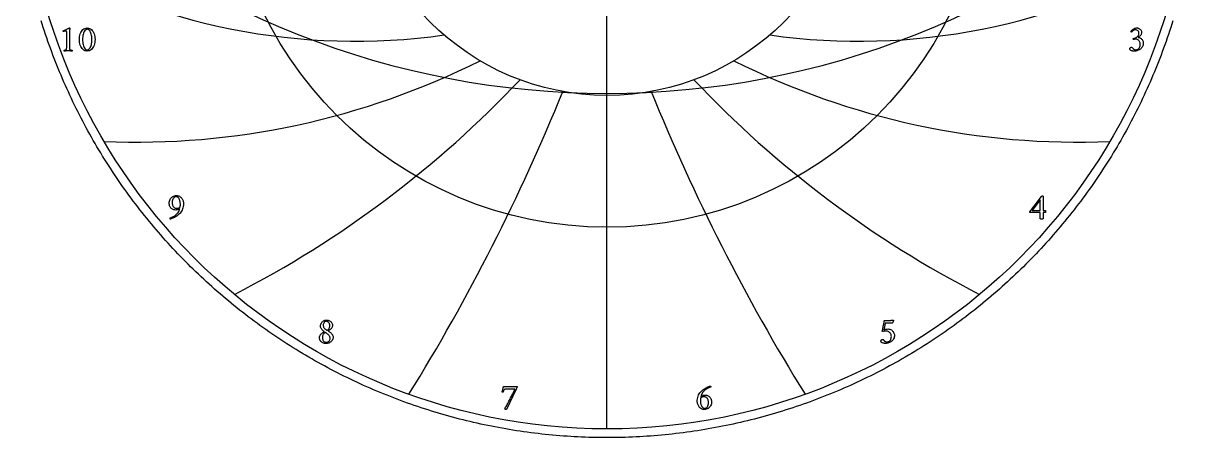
# Model space of a CAD drawing. Header units: millimetres. Extents: x -96 to 96, y -96 to 98.
# Drawn here: x -94.5 to 94.5, y -95.9 to -28.8 of the extents above; entities that cross this region are included whole.
import ezdxf

# ---------------------------------------------------------------- set-up
doc = ezdxf.new("R2010")
doc.units = ezdxf.units.MM
for name, color, linetype in [('CUT_OUTER', 1, 'Continuous'), ('ENGRAVE', 7, 'Continuous'), ('ENGRAVE_FINE', 8, 'Continuous'), ('TEXT', 5, 'Continuous')]:
    doc.layers.add(name, color=color, linetype=linetype)

msp = doc.modelspace()

# ---------------------------------------------------------------- linework, layer by layer
at = {"layer": 'CUT_OUTER'}
msp.add_lwpolyline([(91.6219, -28.4083), (91.4459, -28.9699), (91.2664, -29.5305), (91.0835, -30.0899), (90.8971, -30.6482), (90.7074, -31.2054), (90.5142, -31.7614), (90.3176, -32.3162), (90.1176, -32.8697), (89.9142, -33.4221), (89.7075, -33.9731), (89.4973, -34.5229), (89.2838, -35.0714), (89.0669, -35.6186), (88.8467, -36.1644), (88.6231, -36.7089), (88.3962, -37.252), (88.166, -37.7937), (87.9324, -38.334), (87.6956, -38.8728), (87.4554, -39.4101), (87.2119, -39.946), (86.9652, -40.4804), (86.7152, -41.0132), (86.4619, -41.5445), (86.2053, -42.0743), (85.9456, -42.6024), (85.6825, -43.129), (85.4163, -43.6539), (85.1468, -44.1772), (84.8742, -44.6988), (84.5983, -45.2187), (84.3192, -45.737), (84.037, -46.2535), (83.7516, -46.7682), (83.4631, -47.2813), (83.1714, -47.7925), (82.8766, -48.3019), (82.5787, -48.8095), (82.2776, -49.3153), (81.9735, -49.8192), (81.6662, -50.3213), (81.3559, -50.8214), (81.0426, -51.3196), (80.7262, -51.8159), (80.4067, -52.3103), (80.0842, -52.8027), (79.7587, -53.2931), (79.4302, -53.7815), (79.0987, -54.2678), (78.7643, -54.7521), (78.4268, -55.2344), (78.0864, -55.7146), (77.7431, -56.1927), (77.3969, -56.6686), (77.0477, -57.1425), (76.6956, -57.6141), (76.3407, -58.0836), (75.9828, -58.551), (75.6221, -59.0161), (75.2586, -59.479), (74.8922, -59.9396), (74.523, -60.398), (74.151, -60.8542), (73.7762, -61.308), (73.3987, -61.7595), (73.0183, -62.2087), (72.6353, -62.6556), (72.2494, -63.1001), (71.8609, -63.5422), (71.4697, -63.982), (71.0757, -64.4193), (70.6791, -64.8542), (70.2799, -65.2867), (69.8779, -65.7167), (69.4734, -66.1442), (69.0662, -66.5692), (68.6565, -66.9917), (68.2441, -67.4117), (67.8292, -67.8292), (67.4117, -68.2441), (66.9917, -68.6565), (66.5692, -69.0662), (66.1442, -69.4734), (65.7167, -69.8779), (65.2867, -70.2799), (64.8542, -70.6791), (64.4193, -71.0757), (63.982, -71.4697), (63.5422, -71.8609), (63.1001, -72.2494), (62.6556, -72.6353), (62.2087, -73.0183), (61.7595, -73.3987), (61.308, -73.7762), (60.8542, -74.151), (60.398, -74.523), (59.9396, -74.8922), (59.479, -75.2586), (59.0161, -75.6221), (58.551, -75.9828), (58.0836, -76.3407), (57.6141, -76.6956), (57.1425, -77.0477), (56.6686, -77.3969), (56.1927, -77.7431), (55.7146, -78.0864), (55.2344, -78.4268), (54.7521, -78.7643), (54.2678, -79.0987), (53.7815, -79.4302), (53.2931, -79.7587), (52.8027, -80.0842), (52.3103, -80.4067), (51.8159, -80.7262), (51.3196, -81.0426), (50.8214, -81.3559), (50.3213, -81.6662), (49.8192, -81.9735), (49.3153, -82.2776), (48.8095, -82.5787), (48.3019, -82.8766), (47.7925, -83.1714), (47.2813, -83.4631), (46.7682, -83.7516), (46.2535, -84.037), (45.737, -84.3192), (45.2187, -84.5983), (44.6988, -84.8742), (44.1772, -85.1468), (43.6539, -85.4163), (43.129, -85.6825), (42.6024, -85.9456), (42.0743, -86.2053), (41.5445, -86.4619), (41.0132, -86.7152), (40.4804, -86.9652), (39.946, -87.2119), (39.4101, -87.4554), (38.8728, -87.6956), (38.334, -87.9324), (37.7937, -88.166), (37.252, -88.3962), (36.7089, -88.6231), (36.1644, -88.8467), (35.6186, -89.0669), (35.0714, -89.2838), (34.5229, -89.4973), (33.9731, -89.7075), (33.4221, -89.9142), (32.8697, -90.1176), (32.3162, -90.3176), (31.7614, -90.5142), (31.2054, -90.7074), (30.6482, -90.8971), (30.0899, -91.0835), (29.5305, -91.2664), (28.9699, -91.4459), (28.4083, -91.6219), (27.8456, -91.7945), (27.2818, -91.9636), (26.717, -92.1293), (26.1512, -92.2915), (25.5844, -92.4502), (25.0167, -92.6055), (24.448, -92.7572), (23.8784, -92.9055), (23.3079, -93.0502), (22.7365, -93.1915), (22.1642, -93.3293), (21.5912, -93.4635), (21.0173, -93.5942), (20.4426, -93.7214), (19.8672, -93.8451), (19.291, -93.9652), (18.714, -94.0818), (18.1364, -94.1949), (17.5581, -94.3044), (16.9791, -94.4104), (16.3995, -94.5128), (15.8193, -94.6116), (15.2385, -94.7069), (14.6571, -94.7986), (14.0751, -94.8868), (13.4926, -94.9713), (12.9097, -95.0523), (12.3262, -95.1298), (11.7422, -95.2036), (11.1579, -95.2739), (10.5731, -95.3405), (9.9879, -95.4036), (9.4023, -95.4631), (8.8164, -95.519), (8.2301, -95.5713), (7.6435, -95.62), (7.0567, -95.6651), (6.4696, -95.7066), (5.8822, -95.7445), (5.2946, -95.7788), (4.7068, -95.8095), (4.1189, -95.8365), (3.5307, -95.86), (2.9425, -95.8799), (2.3541, -95.8961), (1.7657, -95.9087), (1.1771, -95.9178), (0.5886, -95.9232), (0, -95.925), (-0.5886, -95.9232), (-1.1771, -95.9178), (-1.7657, -95.9087), (-2.3541, -95.8961), (-2.9425, -95.8799), (-3.5307, -95.86), (-4.1189, -95.8365), (-4.7068, -95.8095), (-5.2946, -95.7788), (-5.8822, -95.7445), (-6.4696, -95.7066), (-7.0567, -95.6651), (-7.6435, -95.62), (-8.2301, -95.5713), (-8.8164, -95.519), (-9.4023, -95.4631), (-9.9879, -95.4036), (-10.5731, -95.3405), (-11.1579, -95.2739), (-11.7422, -95.2036), (-12.3262, -95.1298), (-12.9097, -95.0523), (-13.4926, -94.9713), (-14.0751, -94.8868), (-14.6571, -94.7986), (-15.2385, -94.7069), (-15.8193, -94.6116), (-16.3995, -94.5128), (-16.9791, -94.4104), (-17.5581, -94.3044), (-18.1364, -94.1949), (-18.714, -94.0818), (-19.291, -93.9652), (-19.8672, -93.8451), (-20.4426, -93.7214), (-21.0173, -93.5942), (-21.5912, -93.4635), (-22.1642, -93.3293), (-22.7365, -93.1915), (-23.3079, -93.0502), (-23.8784, -92.9055), (-24.448, -92.7572), (-25.0167, -92.6055), (-25.5844, -92.4502), (-26.1512, -92.2915), (-26.717, -92.1293), (-27.2818, -91.9636), (-27.8456, -91.7945), (-28.4083, -91.6219), (-28.9699, -91.4459), (-29.5305, -91.2664), (-30.0899, -91.0835), (-30.6482, -90.8971), (-31.2054, -90.7074), (-31.7614, -90.5142), (-32.3162, -90.3176), (-32.8697, -90.1176), (-33.4221, -89.9142), (-33.9731, -89.7075), (-34.5229, -89.4973), (-35.0714, -89.2838), (-35.6186, -89.0669), (-36.1644, -88.8467), (-36.7089, -88.6231), (-37.252, -88.3962), (-37.7937, -88.166), (-38.334, -87.9324), (-38.8728, -87.6956), (-39.4101, -87.4554), (-39.946, -87.2119), (-40.4804, -86.9652), (-41.0132, -86.7152), (-41.5445, -86.4619), (-42.0743, -86.2053), (-42.6024, -85.9456), (-43.129, -85.6825), (-43.6539, -85.4163), (-44.1772, -85.1468), (-44.6988, -84.8742), (-45.2187, -84.5983), (-45.737, -84.3192), (-46.2535, -84.037), (-46.7682, -83.7516), (-47.2813, -83.4631), (-47.7925, -83.1714), (-48.3019, -82.8766), (-48.8095, -82.5787), (-49.3153, -82.2776), (-49.8192, -81.9735), (-50.3213, -81.6662), (-50.8214, -81.3559), (-51.3196, -81.0426), (-51.8159, -80.7262), (-52.3103, -80.4067), (-52.8027, -80.0842), (-53.2931, -79.7587), (-53.7815, -79.4302), (-54.2678, -79.0987), (-54.7521, -78.7643), (-55.2344, -78.4268), (-55.7146, -78.0864), (-56.1927, -77.7431), (-56.6686, -77.3969), (-57.1425, -77.0477), (-57.6141, -76.6956), (-58.0836, -76.3407), (-58.551, -75.9828), (-59.0161, -75.6221), (-59.479, -75.2586), (-59.9396, -74.8922), (-60.398, -74.523), (-60.8542, -74.151), (-61.308, -73.7762), (-61.7595, -73.3987), (-62.2087, -73.0183), (-62.6556, -72.6353), (-63.1001, -72.2494), (-63.5422, -71.8609), (-63.982, -71.4697), (-64.4193, -71.0757), (-64.8542, -70.6791), (-65.2867, -70.2799), (-65.7167, -69.8779), (-66.1442, -69.4734), (-66.5692, -69.0662), (-66.9917, -68.6565), (-67.4117, -68.2441), (-67.8292, -67.8292), (-68.2441, -67.4117), (-68.6565, -66.9917), (-69.0662, -66.5692), (-69.4734, -66.1442), (-69.8779, -65.7167), (-70.2799, -65.2867), (-70.6791, -64.8542), (-71.0757, -64.4193), (-71.4697, -63.982), (-71.8609, -63.5422), (-72.2494, -63.1001), (-72.6353, -62.6556), (-73.0183, -62.2087), (-73.3987, -61.7595), (-73.7762, -61.308), (-74.151, -60.8542), (-74.523, -60.398), (-74.8922, -59.9396), (-75.2586, -59.479), (-75.6221, -59.0161), (-75.9828, -58.551), (-76.3407, -58.0836), (-76.6956, -57.6141), (-77.0477, -57.1425), (-77.3969, -56.6686), (-77.7431, -56.1927), (-78.0864, -55.7146), (-78.4268, -55.2344), (-78.7643, -54.7521), (-79.0987, -54.2678), (-79.4302, -53.7815), (-79.7587, -53.2931), (-80.0842, -52.8027), (-80.4067, -52.3103), (-80.7262, -51.8159), (-81.0426, -51.3196), (-81.3559, -50.8214), (-81.6662, -50.3213), (-81.9735, -49.8192), (-82.2776, -49.3153), (-82.5787, -48.8095), (-82.8766, -48.3019), (-83.1714, -47.7925), (-83.4631, -47.2813), (-83.7516, -46.7682), (-84.037, -46.2535), (-84.3192, -45.737), (-84.5983, -45.2187), (-84.8742, -44.6988), (-85.1468, -44.1772), (-85.4163, -43.6539), (-85.6825, -43.129), (-85.9456, -42.6024), (-86.2053, -42.0743), (-86.4619, -41.5445), (-86.7152, -41.0132), (-86.9652, -40.4804), (-87.2119, -39.946), (-87.4554, -39.4101), (-87.6956, -38.8728), (-87.9324, -38.334), (-88.166, -37.7937), (-88.3962, -37.252), (-88.6231, -36.7089), (-88.8467, -36.1644), (-89.0669, -35.6186), (-89.2838, -35.0714), (-89.4973, -34.5229), (-89.7075, -33.9731), (-89.9142, -33.4221), (-90.1176, -32.8697), (-90.3176, -32.3162), (-90.5142, -31.7614), (-90.7074, -31.2054), (-90.8971, -30.6482), (-91.0835, -30.0899), (-91.2664, -29.5305), (-91.4459, -28.9699), (-91.6219, -28.4083)], dxfattribs=at)
at = {"layer": 'ENGRAVE'}
for points in [[(0, -94.5), (0, 94.5)], [(0, -94.5), (0, -40.492)]]:
    msp.add_lwpolyline(points, dxfattribs=at)
for radius in [94.5, 61.8587, 40.492]:
    msp.add_circle((0, 0), radius, dxfattribs=at)
for centre, radius, start, end in [((-40.7819, 70.6363), 102.3677, 239.415548, 278.083995), ((40.7819, 70.6363), 102.3677, 261.916005, 300.584452), ((-76.2594, 76.2594), 124.3282, 267.619017, 296.620352), ((76.2594, 76.2594), 124.3282, 243.379648, 272.380983), ((-139.2665, 80.4056), 172.2983, 297.270124, 316.604347), ((139.2665, 80.4056), 172.2983, 223.395653, 242.729876), ((-309.5584, 82.9459), 326.3939, 328.231954, 337.899065), ((309.5584, 82.9459), 326.3939, 202.100935, 211.768046)]:
    msp.add_arc(centre, radius, start, end, dxfattribs=at)
at = {"layer": 'ENGRAVE_FINE'}
msp.add_arc((0, 95.3441), 135.5157, 225.796451, 314.203549, dxfattribs=at)
at = {"layer": 'TEXT'}
for points in [[(-87.4809, -32.6353), (-87.4809, -30.2805), (-87.4826, -30.2228), (-87.4876, -30.1747), (-87.496, -30.1364), (-87.5077, -30.1077), (-87.5236, -30.0868), (-87.5443, -30.0719), (-87.5698, -30.063), (-87.6001, -30.06), (-87.6374, -30.0628), (-87.6836, -30.0712), (-87.7387, -30.0851), (-87.8028, -30.1047), (-87.8673, -30.1261), (-87.9235, -30.1457), (-87.9716, -30.1634), (-88.0115, -30.1792), (-88.0349, -30.1572), (-88.0517, -30.133), (-88.0618, -30.1065), (-88.0651, -30.0779), (-88.0651, -30.0775), (-88.0651, -30.0764), (-88.0651, -30.0745), (-88.0651, -30.0719), (-88.0644, -30.0611), (-88.0621, -30.0525), (-88.0584, -30.0462), (-88.0532, -30.0421), (-87.9345, -29.9883), (-87.817, -29.934), (-87.7006, -29.8795), (-87.5852, -29.8245), (-87.4753, -29.7718), (-87.3751, -29.7239), (-87.2846, -29.6809), (-87.2037, -29.6427), (-87.1368, -29.6114), (-87.0882, -29.589), (-87.0579, -29.5756), (-87.0457, -29.5711), (-87.0338, -29.5711), (-87.02, -29.5734), (-87.0085, -29.5801), (-86.9992, -29.5913), (-86.9921, -29.6069), (-86.9865, -29.6241), (-86.9817, -29.6397), (-86.9776, -29.6539), (-86.9742, -29.6665), (-86.9757, -29.6757), (-86.9802, -29.703), (-86.9876, -29.7487), (-86.9981, -29.8126), (-87.0085, -29.8932), (-87.0159, -29.9892), (-87.0204, -30.1004), (-87.0219, -30.2269), (-87.0219, -32.6353), (-87.0217, -32.6997), (-87.0212, -32.7619), (-87.0202, -32.8219), (-87.0189, -32.8797), (-87.0161, -32.9337), (-87.0107, -32.9825), (-87.0027, -33.0261), (-86.9921, -33.0645), (-86.982, -33.079), (-86.9638, -33.0928), (-86.9373, -33.1058), (-86.9027, -33.1181), (-86.8634, -33.1291), (-86.8229, -33.1382), (-86.7814, -33.1455), (-86.7387, -33.1509), (-86.6987, -33.1548), (-86.665, -33.1576), (-86.6376, -33.1593), (-86.6165, -33.1598), (-86.6085, -33.174), (-86.6024, -33.1926), (-86.5981, -33.2157), (-86.5957, -33.2433), (-86.5959, -33.2709), (-86.5994, -33.294), (-86.6063, -33.3126), (-86.6165, -33.3268), (-86.7041, -33.321), (-86.7879, -33.3156), (-86.868, -33.3106), (-86.9444, -33.3059), (-87.0204, -33.302), (-87.0994, -33.2992), (-87.1814, -33.2975), (-87.2663, -33.297), (-87.3479, -33.2975), (-87.4258, -33.2992), (-87.4999, -33.302), (-87.5703, -33.3059), (-87.6415, -33.3106), (-87.7179, -33.3156), (-87.7995, -33.321), (-87.8863, -33.3268), (-87.8965, -33.3126), (-87.9034, -33.294), (-87.907, -33.2709), (-87.9072, -33.2433), (-87.9047, -33.2157), (-87.9004, -33.1926), (-87.8943, -33.174), (-87.8863, -33.1598), (-87.8652, -33.1593), (-87.8379, -33.1576), (-87.8041, -33.1548), (-87.7641, -33.1509), (-87.7214, -33.1455), (-87.6799, -33.1382), (-87.6395, -33.1291), (-87.6001, -33.1181), (-87.5659, -33.1058), (-87.5405, -33.0928), (-87.5241, -33.079), (-87.5167, -33.0645), (-87.5059, -33.0261), (-87.4973, -32.9825), (-87.491, -32.9337), (-87.4869, -32.8797), (-87.4843, -32.8219), (-87.4824, -32.7619), (-87.4813, -32.6997), (-87.4809, -32.6353)], [(-84.1605, -29.5771), (-83.9628, -29.5931), (-83.7812, -29.6412), (-83.6156, -29.7213), (-83.466, -29.8334), (-83.333, -29.9722), (-83.2171, -30.1323), (-83.1184, -30.3135), (-83.0368, -30.516), (-82.9729, -30.7342), (-82.9272, -30.9624), (-82.8999, -31.2006), (-82.8907, -31.449), (-82.9, -31.6973), (-82.928, -31.9355), (-82.9746, -32.1638), (-83.0398, -32.3819), (-83.1227, -32.5846), (-83.2223, -32.7664), (-83.3388, -32.9274), (-83.472, -33.0674), (-83.6212, -33.1809), (-83.7857, -33.2619), (-83.9654, -33.3106), (-84.1605, -33.3268), (-84.3505, -33.3106), (-84.5271, -33.2619), (-84.6903, -33.1809), (-84.8401, -33.0674), (-84.9748, -32.9274), (-85.0927, -32.7664), (-85.1938, -32.5846), (-85.2782, -32.3819), (-85.3447, -32.1638), (-85.3922, -31.9355), (-85.4207, -31.6973), (-85.4302, -31.449), (-85.4209, -31.2006), (-85.393, -30.9624), (-85.3464, -30.7342), (-85.2812, -30.516), (-85.1981, -30.3135), (-85.0979, -30.1323), (-84.9805, -29.9722), (-84.846, -29.8334), (-84.6959, -29.7213), (-84.5316, -29.6412), (-84.3531, -29.5931), (-84.1605, -29.5771)], [(-84.1307, -29.7917), (-84.2486, -29.8057), (-84.3579, -29.8476), (-84.4587, -29.9175), (-84.5509, -30.0153), (-84.6338, -30.1365), (-84.7067, -30.2768), (-84.7695, -30.4361), (-84.8222, -30.6144), (-84.8639, -30.8074), (-84.8937, -31.0108), (-84.9116, -31.2247), (-84.9176, -31.449), (-84.9116, -31.6708), (-84.8937, -31.8834), (-84.8639, -32.0866), (-84.8222, -32.2806), (-84.7702, -32.4603), (-84.7097, -32.6211), (-84.6406, -32.7629), (-84.5629, -32.8856), (-84.4777, -32.9847), (-84.3863, -33.0555), (-84.2885, -33.098), (-84.1843, -33.1122), (-84.0588, -33.0976), (-83.9444, -33.054), (-83.8412, -32.9814), (-83.7492, -32.8797), (-83.6681, -32.7537), (-83.5979, -32.6084), (-83.5385, -32.4437), (-83.4898, -32.2597), (-83.452, -32.0619), (-83.425, -31.8558), (-83.4088, -31.6416), (-83.4034, -31.4191), (-83.4092, -31.1954), (-83.4265, -30.9832), (-83.4554, -30.7826), (-83.4958, -30.5935), (-83.5465, -30.4195), (-83.6061, -30.2641), (-83.6746, -30.1274), (-83.7521, -30.0093), (-83.8373, -29.9141), (-83.9287, -29.8461), (-84.0265, -29.8053), (-84.1307, -29.7917)], [(85.7998, -29.5711), (85.8762, -29.5766), (85.9563, -29.5928), (86.0402, -29.6198), (86.1277, -29.6576), (86.214, -29.7058), (86.2939, -29.7641), (86.3675, -29.8325), (86.4347, -29.9109), (86.4908, -29.9989), (86.5308, -30.0957), (86.5549, -30.2016), (86.5629, -30.3163), (86.5571, -30.4068), (86.5398, -30.4937), (86.5109, -30.5767), (86.4705, -30.6561), (86.422, -30.731), (86.3691, -30.8007), (86.3118, -30.8651), (86.2499, -30.9244), (86.1875, -30.978), (86.1285, -31.0257), (86.0728, -31.0674), (86.0204, -31.1032), (86.1054, -31.1207), (86.1933, -31.1494), (86.2842, -31.1893), (86.3781, -31.2403), (86.4699, -31.3023), (86.5547, -31.3752), (86.6324, -31.4588), (86.703, -31.5533), (86.7617, -31.6585), (86.8036, -31.7746), (86.8287, -31.9015), (86.8371, -32.0391), (86.8291, -32.1846), (86.8051, -32.323), (86.765, -32.4544), (86.7089, -32.5786), (86.6396, -32.6949), (86.5599, -32.8022), (86.4697, -32.9005), (86.3691, -32.9899), (86.2602, -33.0699), (86.1448, -33.1397), (86.0232, -33.1995), (85.8952, -33.2493), (85.7633, -33.2884), (85.6299, -33.3163), (85.4951, -33.3331), (85.3587, -33.3387), (85.2985, -33.3366), (85.2313, -33.3305), (85.1569, -33.3202), (85.0755, -33.3059), (84.9926, -33.2871), (84.9138, -33.2634), (84.8391, -33.2349), (84.7685, -33.2016), (84.7551, -33.1897), (84.7387, -33.1718), (84.7194, -33.1479), (84.697, -33.1181), (84.6761, -33.085), (84.6612, -33.0511), (84.6523, -33.0164), (84.6493, -32.981), (84.654, -32.9214), (84.6679, -32.8677), (84.6912, -32.8201), (84.7238, -32.7783), (84.7624, -32.7444), (84.8036, -32.7202), (84.8473, -32.7057), (84.8937, -32.7008), (84.9502, -32.7066), (85.0003, -32.7239), (85.0441, -32.7528), (85.0815, -32.7932), (85.116, -32.8381), (85.1508, -32.8804), (85.186, -32.9201), (85.2216, -32.9572), (85.2654, -32.9957), (85.3132, -33.028), (85.3652, -33.0538), (85.4213, -33.0734), (85.4792, -33.0878), (85.5368, -33.098), (85.594, -33.1041), (85.6508, -33.1062), (85.7285, -33.1008), (85.8065, -33.0846), (85.885, -33.0576), (85.9638, -33.0198), (86.0396, -32.9695), (86.1091, -32.905), (86.1722, -32.8264), (86.229, -32.7336), (86.276, -32.6254), (86.3095, -32.5004), (86.3296, -32.3586), (86.3364, -32.2001), (86.3296, -32.0844), (86.3095, -31.9758), (86.276, -31.8743), (86.229, -31.7798), (86.1715, -31.6936), (86.1061, -31.6166), (86.0329, -31.549), (85.9518, -31.4907), (85.8656, -31.4437), (85.7767, -31.4102), (85.6853, -31.3901), (85.5912, -31.3834), (85.5433, -31.3852), (85.4951, -31.3908), (85.4464, -31.4001), (85.3974, -31.4132), (85.3511, -31.427), (85.3103, -31.4385), (85.2751, -31.4478), (85.2454, -31.4549), (85.2298, -31.43), (85.2186, -31.4028), (85.2119, -31.3733), (85.2097, -31.3417), (85.2104, -31.3223), (85.2126, -31.3059), (85.2164, -31.2925), (85.2216, -31.282), (85.3363, -31.2519), (85.4481, -31.215), (85.5569, -31.1714), (85.6627, -31.1211), (85.762, -31.0635), (85.8513, -30.9981), (85.9304, -30.9249), (85.9995, -30.8439), (86.0556, -30.7539), (86.0957, -30.6539), (86.1197, -30.5438), (86.1277, -30.4236), (86.1176, -30.3122), (86.0875, -30.2105), (86.0372, -30.1185), (85.9668, -30.0361), (85.8807, -29.9683), (85.7834, -29.9199), (85.675, -29.8908), (85.5554, -29.8811), (85.466, -29.8865), (85.3825, -29.9027), (85.305, -29.9298), (85.2335, -29.9676), (85.1685, -30.0112), (85.1106, -30.0555), (85.0597, -30.1006), (85.0159, -30.1464), (84.9789, -30.1883), (84.9481, -30.2217), (84.9237, -30.2465), (84.9056, -30.2627), (84.8937, -30.2601), (84.8818, -30.2522), (84.8699, -30.2392), (84.858, -30.2209), (84.8475, -30.2001), (84.8401, -30.1792), (84.8356, -30.1583), (84.8341, -30.1375), (84.882, -30.0695), (84.9362, -30.0026), (84.9967, -29.9368), (85.0636, -29.8722), (85.1365, -29.8107), (85.2149, -29.7545), (85.2989, -29.7034), (85.3885, -29.6576), (85.4835, -29.6198), (85.5837, -29.5928), (85.6892, -29.5766), (85.7998, -29.5711)], [(-70.7601, -60.3604), (-70.6646, -60.3276), (-70.5627, -60.2889), (-70.4544, -60.2442), (-70.3399, -60.1935), (-70.2219, -60.1354), (-70.1036, -60.0683), (-69.985, -59.9923), (-69.8659, -59.9074), (-69.7495, -59.8122), (-69.6387, -59.7054), (-69.5334, -59.5871), (-69.4337, -59.4573), (-69.343, -59.3144), (-69.2646, -59.157), (-69.1985, -58.985), (-69.1446, -58.7986), (-69.2219, -58.8576), (-69.3048, -58.9096), (-69.3933, -58.9545), (-69.4874, -58.9923), (-69.5815, -59.0223), (-69.67, -59.0437), (-69.7529, -59.0566), (-69.8302, -59.0609), (-69.976, -59.0538), (-70.1096, -59.0325), (-70.2309, -58.9971), (-70.3399, -58.9476), (-70.4375, -58.8871), (-70.5247, -58.8187), (-70.6014, -58.7425), (-70.6677, -58.6585), (-70.7244, -58.5694), (-70.772, -58.4781), (-70.8108, -58.3846), (-70.8406, -58.2889), (-70.8628, -58.1944), (-70.8786, -58.1048), (-70.8881, -58.0201), (-70.8913, -57.9401), (-70.8814, -57.7796), (-70.8518, -57.6257), (-70.8024, -57.4785), (-70.7333, -57.338), (-70.6474, -57.2075), (-70.5478, -57.0899), (-70.4343, -56.9854), (-70.3071, -56.8939), (-70.1692, -56.8196), (-70.0239, -56.7665), (-69.8711, -56.7347), (-69.7109, -56.724), (-69.583, -56.7313), (-69.4613, -56.7531), (-69.346, -56.7894), (-69.237, -56.8403), (-69.1351, -56.9031), (-69.041, -56.9752), (-68.9548, -57.0566), (-68.8764, -57.1473), (-68.8063, -57.2455), (-68.7452, -57.3492), (-68.693, -57.4586), (-68.6498, -57.5735), (-68.6159, -57.6911), (-68.5917, -57.8082), (-68.5772, -57.925), (-68.5723, -58.0415), (-68.5811, -58.262), (-68.6074, -58.4767), (-68.6511, -58.6853), (-68.7124, -58.888), (-68.7912, -59.0814), (-68.8875, -59.2621), (-69.0014, -59.4301), (-69.1327, -59.5855), (-69.2385, -59.6965), (-69.3533, -59.803), (-69.477, -59.9051), (-69.6096, -60.0027), (-69.7473, -60.0946), (-69.8861, -60.1793), (-70.026, -60.257), (-70.167, -60.3276), (-70.3061, -60.3904), (-70.4405, -60.4446), (-70.5699, -60.4903), (-70.6946, -60.5273), (-70.7136, -60.5229), (-70.7288, -60.5095), (-70.7404, -60.4871), (-70.7482, -60.4558), (-70.7534, -60.423), (-70.7571, -60.3962), (-70.7594, -60.3753), (-70.7601, -60.3604)], [(-69.0969, -58.5422), (-69.0913, -58.4942), (-69.0865, -58.4454), (-69.0824, -58.3958), (-69.079, -58.3455), (-69.0764, -58.2948), (-69.0746, -58.2442), (-69.0735, -58.1935), (-69.0731, -58.1428), (-69.0757, -58.0433), (-69.0835, -57.9416), (-69.0966, -57.8377), (-69.1148, -57.7315), (-69.1383, -57.6261), (-69.167, -57.5243), (-69.2009, -57.4263), (-69.24, -57.3321), (-69.2847, -57.244), (-69.3354, -57.1644), (-69.392, -57.0934), (-69.4546, -57.031), (-69.5228, -56.9802), (-69.5962, -56.9439), (-69.6748, -56.9221), (-69.7586, -56.9148), (-69.89, -56.9312), (-70.0097, -56.9804), (-70.118, -57.0623), (-70.2147, -57.1771), (-70.2942, -57.3164), (-70.351, -57.4722), (-70.3851, -57.6443), (-70.3965, -57.8328), (-70.392, -57.9534), (-70.3786, -58.0705), (-70.3562, -58.1844), (-70.325, -58.2948), (-70.2836, -58.3982), (-70.2311, -58.4908), (-70.1673, -58.5726), (-70.0925, -58.6436), (-70.0056, -58.7009), (-69.9062, -58.7419), (-69.794, -58.7665), (-69.6692, -58.7747), (-69.6049, -58.7723), (-69.5373, -58.765), (-69.4663, -58.7529), (-69.392, -58.736), (-69.3166, -58.7093), (-69.2422, -58.6682), (-69.169, -58.6125), (-69.0969, -58.5422)], [(70.5098, -56.7419), (70.5319, -56.7442), (70.5507, -56.7509), (70.5662, -56.762), (70.5783, -56.7777), (70.5874, -56.7956), (70.594, -56.8135), (70.5979, -56.8313), (70.5992, -56.8492), (70.5992, -59.1443), (70.9449, -59.1443), (70.9595, -59.1488), (70.9732, -59.1622), (70.9863, -59.1846), (70.9986, -59.2159), (71.009, -59.2531), (71.0165, -59.2934), (71.0209, -59.3366), (71.0224, -59.3828), (71.0213, -59.4133), (71.018, -59.4394), (71.0124, -59.461), (71.0045, -59.4782), (70.5992, -59.4782), (70.5992, -60.4975), (70.5967, -60.4985), (70.5895, -60.5013), (70.5774, -60.5059), (70.5604, -60.5124), (70.5327, -60.519), (70.4881, -60.5236), (70.4269, -60.5264), (70.3488, -60.5273), (70.2575, -60.5244), (70.1923, -60.5154), (70.1532, -60.5005), (70.1402, -60.4796), (70.1402, -59.4782), (68.5008, -59.4782), (68.4868, -59.4683), (68.4747, -59.4565), (68.4645, -59.4429), (68.4561, -59.4275), (68.4496, -59.4116), (68.4449, -59.3969), (68.4421, -59.3833), (68.4412, -59.3708), (70.3369, -56.891), (70.3533, -56.8718), (70.3726, -56.85), (70.395, -56.8256), (70.4203, -56.7986), (70.446, -56.7738), (70.4695, -56.7561), (70.4907, -56.7455), (70.5098, -56.7419)], [(70.1402, -57.4394), (68.8346, -59.1443), (70.1402, -59.1443)], [(-45.4205, -76.8857), (-45.2922, -76.892), (-45.1694, -76.911), (-45.0523, -76.9427), (-44.9407, -76.987), (-44.8373, -77.0433), (-44.7447, -77.1107), (-44.6629, -77.1893), (-44.5919, -77.2791), (-44.5346, -77.3797), (-44.4936, -77.4907), (-44.469, -77.6122), (-44.4608, -77.7441), (-44.4675, -77.8536), (-44.4876, -77.9557), (-44.5211, -78.0504), (-44.5681, -78.1375), (-44.6245, -78.218), (-44.6866, -78.2925), (-44.7542, -78.3611), (-44.8274, -78.4237), (-44.9025, -78.4811), (-44.9757, -78.534), (-45.047, -78.5824), (-45.1165, -78.6264), (-45.1322, -78.6331), (-45.1374, -78.6413), (-45.1322, -78.651), (-45.1165, -78.6621), (-45.0273, -78.7135), (-44.9384, -78.7724), (-44.8499, -78.8387), (-44.7618, -78.9125), (-44.6776, -78.9922), (-44.6009, -79.0764), (-44.5316, -79.1651), (-44.4697, -79.2583), (-44.4189, -79.3548), (-44.3825, -79.4535), (-44.3607, -79.5545), (-44.3535, -79.6577), (-44.3632, -79.8), (-44.3922, -79.9349), (-44.4407, -80.0623), (-44.5085, -80.1823), (-44.5921, -80.2924), (-44.6881, -80.3902), (-44.7963, -80.4757), (-44.9168, -80.5489), (-45.0459, -80.6076), (-45.1799, -80.6495), (-45.3186, -80.6746), (-45.4623, -80.683), (-45.616, -80.6756), (-45.7611, -80.6532), (-45.8976, -80.6159), (-46.0256, -80.5638), (-46.1424, -80.4982), (-46.2454, -80.4207), (-46.3347, -80.3313), (-46.4101, -80.2299), (-46.4701, -80.1185), (-46.513, -79.9989), (-46.5387, -79.8712), (-46.5472, -79.7352), (-46.542, -79.642), (-46.5264, -79.5533), (-46.5003, -79.4691), (-46.4638, -79.3894), (-46.4194, -79.3141), (-46.3699, -79.2434), (-46.3151, -79.177), (-46.2551, -79.1152), (-46.1923, -79.0578), (-46.1292, -79.0049), (-46.0657, -78.9565), (-46.0018, -78.9125), (-45.9405, -78.8726), (-45.8848, -78.8365), (-45.8347, -78.8041), (-45.7901, -78.7754), (-45.7812, -78.7668), (-45.7782, -78.759), (-45.7812, -78.7519), (-45.7901, -78.7456), (-45.8511, -78.7059), (-45.9146, -78.6584), (-45.9807, -78.6031), (-46.0495, -78.5399), (-46.1169, -78.4701), (-46.1791, -78.3946), (-46.2361, -78.3136), (-46.2879, -78.227), (-46.3309, -78.1353), (-46.3617, -78.0392), (-46.3801, -77.9386), (-46.3863, -77.8335), (-46.3779, -77.7106), (-46.3527, -77.5921), (-46.3108, -77.4781), (-46.2521, -77.3685), (-46.1797, -77.2663), (-46.0964, -77.174), (-46.0023, -77.0919), (-45.8975, -77.0198), (-45.7849, -76.9611), (-45.6679, -76.9192), (-45.5465, -76.894), (-45.4205, -76.8857)], [(-45.4504, -77.0883), (-45.5508, -77.1003), (-45.6434, -77.136), (-45.7281, -77.1957), (-45.8051, -77.2791), (-45.8689, -77.379), (-45.9146, -77.4878), (-45.942, -77.6055), (-45.9511, -77.7322), (-45.9446, -77.8382), (-45.925, -77.9356), (-45.8924, -78.0245), (-45.8468, -78.1047), (-45.7922, -78.1772), (-45.7328, -78.2426), (-45.6685, -78.3009), (-45.5994, -78.3521), (-45.5301, -78.398), (-45.4653, -78.4401), (-45.4049, -78.4784), (-45.349, -78.5131), (-45.3423, -78.5157), (-45.3341, -78.5176), (-45.3244, -78.5187), (-45.3132, -78.5191), (-45.3106, -78.5191), (-45.3088, -78.5191), (-45.3077, -78.5191), (-45.3073, -78.5191), (-45.2987, -78.5187), (-45.2909, -78.5176), (-45.2838, -78.5157), (-45.2775, -78.5131), (-45.1925, -78.4498), (-45.1165, -78.379), (-45.0495, -78.3007), (-44.9913, -78.215), (-44.9444, -78.1219), (-44.9109, -78.0213), (-44.8907, -77.9132), (-44.884, -77.7977), (-44.8883, -77.712), (-44.9012, -77.6278), (-44.9226, -77.5451), (-44.9526, -77.4639), (-44.9904, -77.3868), (-45.0353, -77.3164), (-45.0873, -77.2527), (-45.1463, -77.1957), (-45.2123, -77.1487), (-45.2849, -77.1152), (-45.3643, -77.0951), (-45.4504, -77.0883)], [(45.4504, -78.3283), (45.6167, -78.338), (45.77, -78.367), (45.9103, -78.4155), (46.0375, -78.4833), (46.1514, -78.5658), (46.2514, -78.6584), (46.3377, -78.761), (46.4101, -78.8738), (46.4675, -78.9924), (46.5085, -79.113), (46.5331, -79.2353), (46.5413, -79.3596), (46.5333, -79.5051), (46.5092, -79.6435), (46.4692, -79.7748), (46.4131, -79.8991), (46.3438, -80.0153), (46.2641, -80.1226), (46.1739, -80.221), (46.0733, -80.3104), (45.9643, -80.3903), (45.849, -80.4602), (45.7274, -80.52), (45.5994, -80.5697), (45.4675, -80.6089), (45.3341, -80.6368), (45.1992, -80.6536), (45.0629, -80.6592), (45.0027, -80.6571), (44.9354, -80.651), (44.8611, -80.6407), (44.7797, -80.6264), (44.6968, -80.6076), (44.618, -80.5839), (44.5433, -80.5554), (44.4727, -80.5221), (44.4593, -80.5101), (44.4429, -80.4922), (44.4235, -80.4684), (44.4012, -80.4386), (44.3803, -80.4054), (44.3654, -80.3715), (44.3565, -80.3369), (44.3535, -80.3015), (44.3581, -80.2419), (44.3721, -80.1882), (44.3954, -80.1405), (44.428, -80.0988), (44.4666, -80.0649), (44.5077, -80.0407), (44.5515, -80.0261), (44.5979, -80.0213), (44.6543, -80.0271), (44.7044, -80.0444), (44.7482, -80.0733), (44.7857, -80.1137), (44.8201, -80.1586), (44.855, -80.2009), (44.8902, -80.2406), (44.9258, -80.2776), (44.9695, -80.3162), (45.0174, -80.3484), (45.0694, -80.3743), (45.1255, -80.3939), (45.1834, -80.4082), (45.241, -80.4185), (45.2982, -80.4246), (45.355, -80.4267), (45.4327, -80.4213), (45.5107, -80.4051), (45.5891, -80.378), (45.6679, -80.3402), (45.7438, -80.2899), (45.8132, -80.2255), (45.8764, -80.1469), (45.9332, -80.0541), (45.9802, -79.9459), (46.0137, -79.8209), (46.0338, -79.6791), (46.0405, -79.5206), (46.0347, -79.4272), (46.0174, -79.332), (45.9885, -79.235), (45.9481, -79.1361), (45.895, -79.0399), (45.8282, -78.9513), (45.7475, -78.87), (45.653, -78.7963), (45.5431, -78.735), (45.4161, -78.6912), (45.2719, -78.6649), (45.1106, -78.6562), (45.0588, -78.6578), (44.9988, -78.6629), (44.9306, -78.6713), (44.8542, -78.683), (44.7793, -78.697), (44.7156, -78.7121), (44.6631, -78.7283), (44.6217, -78.7456), (44.613, -78.7439), (44.6046, -78.7389), (44.5966, -78.7305), (44.5889, -78.7188), (44.5824, -78.7052), (44.5778, -78.6912), (44.575, -78.6768), (44.574, -78.6621), (44.6068, -78.4982), (44.6396, -78.3343), (44.6724, -78.1703), (44.7052, -78.0064), (44.7374, -77.8452), (44.7685, -77.6897), (44.7985, -77.5397), (44.8274, -77.3954), (44.854, -77.2603), (44.8773, -77.1383), (44.8973, -77.0293), (44.9138, -76.9334), (45.7723, -76.9334), (45.8323, -76.9326), (45.893, -76.9304), (45.9545, -76.9266), (46.0167, -76.9214), (46.0767, -76.9153), (46.1314, -76.9088), (46.181, -76.9019), (46.2253, -76.8946), (46.2618, -76.8881), (46.2879, -76.8834), (46.3036, -76.8806), (46.3088, -76.8797), (46.3231, -76.8883), (46.3364, -76.8961), (46.3485, -76.9032), (46.3595, -76.9095), (46.3686, -76.9162), (46.3751, -76.9244), (46.379, -76.9341), (46.3803, -76.9453), (46.379, -76.9578), (46.3751, -76.9773), (46.3686, -77.004), (46.3595, -77.0377), (46.3479, -77.0759), (46.3341, -77.1159), (46.3181, -77.1578), (46.2998, -77.2016), (46.2795, -77.2448), (46.2574, -77.2851), (46.2333, -77.3223), (46.2074, -77.3566), (46.1448, -77.3626), (46.0763, -77.3685), (46.0018, -77.3745), (45.9213, -77.3805), (45.8341, -77.3857), (45.7395, -77.3894), (45.6374, -77.3916), (45.5279, -77.3924), (45.039, -77.3924), (45.0124, -77.5241), (44.9861, -77.6569), (44.9602, -77.7908), (44.9347, -77.9259), (44.9092, -78.0599), (44.8833, -78.1904), (44.857, -78.3177), (44.8304, -78.4416), (44.8947, -78.4186), (44.9682, -78.3976), (45.0511, -78.3784), (45.1433, -78.3611), (45.2352, -78.3467), (45.317, -78.3365), (45.3887, -78.3303), (45.4504, -78.3283)], [(-45.4504, -80.4744), (-45.3145, -80.4632), (-45.1933, -80.4297), (-45.0865, -80.3738), (-44.9943, -80.2955), (-44.92, -80.199), (-44.8669, -80.0884), (-44.835, -79.9636), (-44.8244, -79.8246), (-44.8308, -79.7365), (-44.8498, -79.651), (-44.8814, -79.5681), (-44.9258, -79.4878), (-44.9787, -79.411), (-45.036, -79.3387), (-45.0979, -79.2709), (-45.1642, -79.2076), (-45.2317, -79.1493), (-45.2969, -79.0966), (-45.3598, -79.0494), (-45.4205, -79.0079), (-45.4746, -78.9729), (-45.5174, -78.9453), (-45.5491, -78.9252), (-45.5696, -78.9125), (-45.5808, -78.9073), (-45.5904, -78.9036), (-45.5986, -78.9013), (-45.6053, -78.9006), (-45.6135, -78.901), (-45.6203, -78.9021), (-45.6255, -78.9039), (-45.6292, -78.9065), (-45.7404, -78.9837), (-45.8356, -79.066), (-45.9148, -79.1536), (-45.9779, -79.2463), (-46.0262, -79.3473), (-46.0606, -79.4595), (-46.0813, -79.5828), (-46.0882, -79.7173), (-46.0823, -79.8322), (-46.0644, -79.9386), (-46.0346, -80.0364), (-45.9928, -80.1256), (-45.942, -80.2055), (-45.8848, -80.2754), (-45.8213, -80.3352), (-45.7514, -80.3849), (-45.6778, -80.4241), (-45.6031, -80.452), (-45.5273, -80.4688), (-45.4504, -80.4744)], [(-14.987, -87.6491), (-14.9293, -87.6485), (-14.8693, -87.6469), (-14.8071, -87.6441), (-14.7426, -87.6402), (-14.6837, -87.6362), (-14.6383, -87.6334), (-14.6062, -87.6318), (-14.5876, -87.6312), (-14.572, -87.6346), (-14.5608, -87.6446), (-14.5541, -87.6614), (-14.5518, -87.6849), (-14.5552, -87.7175), (-14.5652, -87.7557), (-14.582, -87.7994), (-14.6055, -87.8488), (-14.6327, -87.9019), (-14.6606, -87.9568), (-14.6893, -88.0137), (-14.7188, -88.0723), (-16.2508, -91.3451), (-16.2612, -91.3529), (-16.2746, -91.3585), (-16.291, -91.3619), (-16.3104, -91.363), (-16.3451, -91.3609), (-16.3834, -91.3548), (-16.4255, -91.3445), (-16.4714, -91.3302), (-16.5131, -91.3132), (-16.5429, -91.2952), (-16.5608, -91.276), (-16.5668, -91.2557), (-16.4904, -91.1364), (-16.4103, -91.0053), (-16.3264, -90.8622), (-16.2389, -90.7072), (-16.1489, -90.544), (-16.0578, -90.3764), (-15.9656, -90.2043), (-15.8723, -90.0276), (-15.7795, -89.8496), (-15.689, -89.673), (-15.6007, -89.4978), (-15.5146, -89.3242), (-15.4319, -89.1553), (-15.3536, -88.9941), (-15.2799, -88.8408), (-15.2106, -88.6953), (-15.1468, -88.5608), (-15.0898, -88.4405), (-15.0395, -88.3343), (-14.996, -88.2422), (-14.9607, -88.1679), (-14.9356, -88.1148), (-14.9205, -88.083), (-14.9155, -88.0723), (-16.3939, -88.0723), (-16.4751, -88.0791), (-16.5459, -88.0992), (-16.6062, -88.1327), (-16.6562, -88.1796), (-16.6994, -88.2411), (-16.7396, -88.3182), (-16.7769, -88.411), (-16.8112, -88.5194), (-16.8179, -88.5351), (-16.832, -88.5463), (-16.8536, -88.553), (-16.8827, -88.5552), (-16.8929, -88.5545), (-16.9058, -88.5522), (-16.9213, -88.5485), (-16.9393, -88.5433), (-16.9574, -88.5373), (-16.9729, -88.5314), (-16.9857, -88.5254), (-16.996, -88.5194), (-16.9578, -88.3997), (-16.9207, -88.2788), (-16.8847, -88.1567), (-16.8499, -88.0336), (-16.8181, -87.9168), (-16.791, -87.8138), (-16.7689, -87.7245), (-16.7516, -87.6491)], [(15.8693, -89.0321), (16.0151, -89.0392), (16.1487, -89.0604), (16.27, -89.0958), (16.379, -89.1454), (16.4766, -89.2059), (16.5638, -89.2743), (16.6405, -89.3505), (16.7068, -89.4345), (16.7637, -89.5235), (16.8119, -89.6148), (16.8516, -89.7083), (16.8827, -89.8041), (16.9062, -89.8986), (16.9229, -89.9882), (16.933, -90.0729), (16.9364, -90.1528), (16.9265, -90.311), (16.8969, -90.4636), (16.8475, -90.6106), (16.7784, -90.7519), (16.6927, -90.8838), (16.5936, -91.0023), (16.4811, -91.1074), (16.3551, -91.199), (16.2182, -91.2734), (16.0727, -91.3265), (15.9186, -91.3583), (15.756, -91.3689), (15.628, -91.3617), (15.5064, -91.3399), (15.3911, -91.3036), (15.2821, -91.2527), (15.1802, -91.1899), (15.0861, -91.1178), (14.9999, -91.0364), (14.9214, -90.9457), (14.8512, -90.8475), (14.7895, -90.7437), (14.7364, -90.6344), (14.6919, -90.5195), (14.6567, -90.4019), (14.6316, -90.2847), (14.6165, -90.1679), (14.6114, -90.0515), (14.6204, -89.8309), (14.6472, -89.6163), (14.6919, -89.4077), (14.7545, -89.205), (14.8343, -89.0116), (14.9304, -88.8309), (15.0429, -88.6629), (15.1718, -88.5075), (15.28, -88.3965), (15.3961, -88.2899), (15.52, -88.1878), (15.6517, -88.0902), (15.7881, -87.9982), (15.9259, -87.9129), (16.0653, -87.8343), (16.2061, -87.7624), (16.3453, -87.6986), (16.4796, -87.6446), (16.609, -87.6003), (16.7337, -87.5656), (16.7527, -87.5699), (16.7679, -87.5828), (16.7795, -87.6042), (16.7873, -87.6342), (16.7925, -87.666), (16.7963, -87.6931), (16.7985, -87.7152), (16.7992, -87.7326), (16.7037, -87.7653), (16.6018, -87.8041), (16.4935, -87.8488), (16.379, -87.8995), (16.261, -87.9576), (16.1428, -88.0247), (16.0241, -88.1007), (15.905, -88.1856), (15.7888, -88.2808), (15.6785, -88.3875), (15.5742, -88.5058), (15.4758, -88.6357), (15.386, -88.7786), (15.3074, -88.936), (15.24, -89.1079), (15.1837, -89.2944), (15.2635, -89.2354), (15.3477, -89.1834), (15.4363, -89.1385), (15.5295, -89.1007), (15.6223, -89.0707), (15.7098, -89.0493), (15.7922, -89.0364), (15.8693, -89.0321)], [(15.136, -89.5507), (15.1305, -89.5988), (15.1256, -89.6476), (15.1215, -89.6972), (15.1182, -89.7475), (15.1156, -89.7981), (15.1137, -89.8488), (15.1126, -89.8995), (15.1122, -89.9502), (15.1148, -90.0496), (15.1226, -90.1513), (15.1357, -90.2553), (15.1539, -90.3615), (15.1776, -90.4669), (15.2068, -90.5686), (15.2417, -90.6666), (15.2821, -90.7609), (15.3281, -90.849), (15.3797, -90.9285), (15.4369, -90.9995), (15.4997, -91.0619), (15.5679, -91.1128), (15.6413, -91.1491), (15.7199, -91.1709), (15.8037, -91.1782), (15.9375, -91.1618), (16.0586, -91.1126), (16.167, -91.0306), (16.2627, -90.9159), (16.341, -90.7765), (16.3969, -90.6208), (16.4304, -90.4487), (16.4416, -90.2601), (16.4369, -90.1372), (16.4229, -90.0187), (16.3996, -89.9047), (16.367, -89.7952), (16.3244, -89.6931), (16.2709, -89.6014), (16.2067, -89.5202), (16.1316, -89.4494), (16.0448, -89.392), (15.9453, -89.351), (15.8331, -89.3265), (15.7083, -89.3183), (15.6441, -89.3207), (15.5764, -89.3279), (15.5055, -89.3401), (15.4311, -89.357), (15.3557, -89.3836), (15.2813, -89.4248), (15.2081, -89.4805), (15.136, -89.5507)]]:
    msp.add_lwpolyline(points, close=True, dxfattribs=at)

doc.saveas('drawing.dxf')
